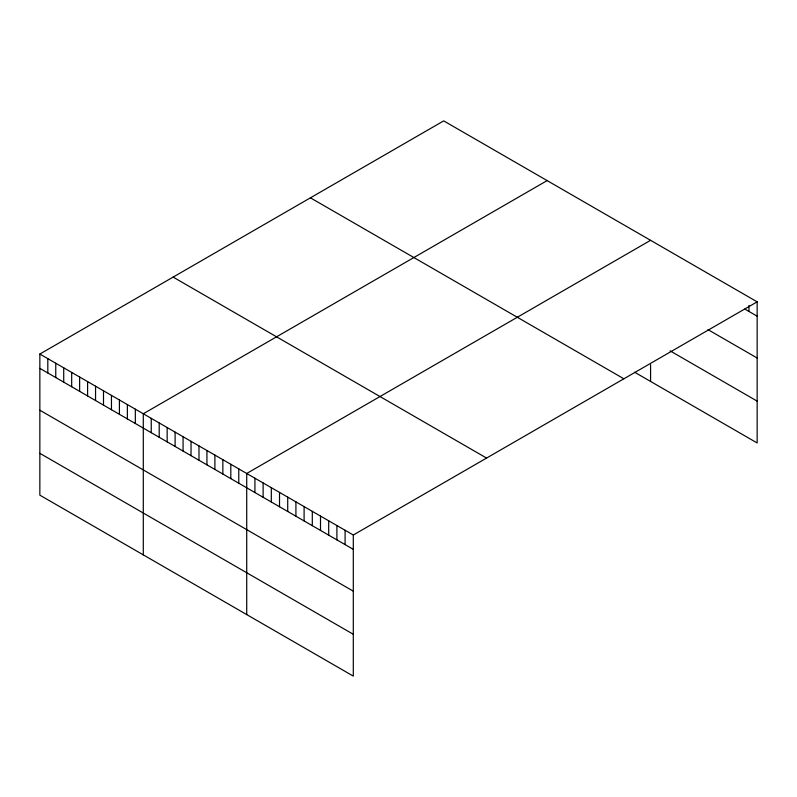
<?xml version="1.0" encoding="UTF-8"?>
<svg xmlns="http://www.w3.org/2000/svg" width="797" height="797" viewBox="0 0 797 797"><rect width="100%" height="100%" fill="white"/><g stroke="black" fill="none" stroke-linecap="round" stroke-linejoin="round"><path stroke-width="1.2" d="M39.85 354.047L353.3 535.006L353.3 676.115L39.85 495.156L39.85 354.047L443.7 120.885L757.15 301.844L757.15 442.953L634.661 372.239M547.14 180.6L143.291 413.763L143.291 554.871M650.581 240.315L246.721 473.478L246.721 614.587M353.3 535.006L757.15 301.844M744.856 309.077L757.15 316.18M707.965 329.619L757.15 358.012M670.048 350.829L757.15 401.12M310.432 197.825L623.882 378.794M173.118 277.097L486.568 458.066M39.85 368.373L353.3 549.342M39.85 410.216L353.3 591.175M39.85 453.314L353.3 634.282M748.951 305.47L748.951 311.448M650.581 364.697L650.581 381.424M345.101 530.274L345.101 544.61M336.902 525.542L336.902 539.878M328.703 520.81L328.703 535.146M320.504 516.077L320.504 530.413M312.304 511.345L312.304 525.681M304.105 506.613L304.105 520.949M295.916 501.881L295.916 516.207M287.717 497.149L287.717 511.475M279.518 492.416L279.518 506.743M271.319 487.684L271.319 502.01M263.12 482.942L263.12 497.278M254.92 478.21L254.92 492.546M238.771 468.885L238.771 483.221M230.811 464.292L230.811 478.628M222.851 459.7L222.851 474.036M214.901 455.107L214.901 469.443M206.941 450.514L206.941 464.84M198.981 445.921L198.981 460.248M191.031 441.329L191.031 455.655M183.071 436.726L183.071 451.062M175.111 432.133L175.111 446.469M167.161 427.541L167.161 441.877M159.201 422.948L159.201 437.284M151.241 418.355L151.241 432.691M135.331 409.17L135.331 423.506M127.371 404.577L127.371 418.903M119.42 399.984L119.42 414.31M111.46 395.392L111.46 409.718M103.5 390.789L103.5 405.125M95.55 386.196L95.55 400.532M87.59 381.604L87.59 395.94M79.63 377.011L79.63 391.347M71.68 372.418L71.68 386.754M63.72 367.825L63.72 382.161M55.76 363.233L55.76 377.559M47.81 358.64L47.81 372.966"/></g></svg>
